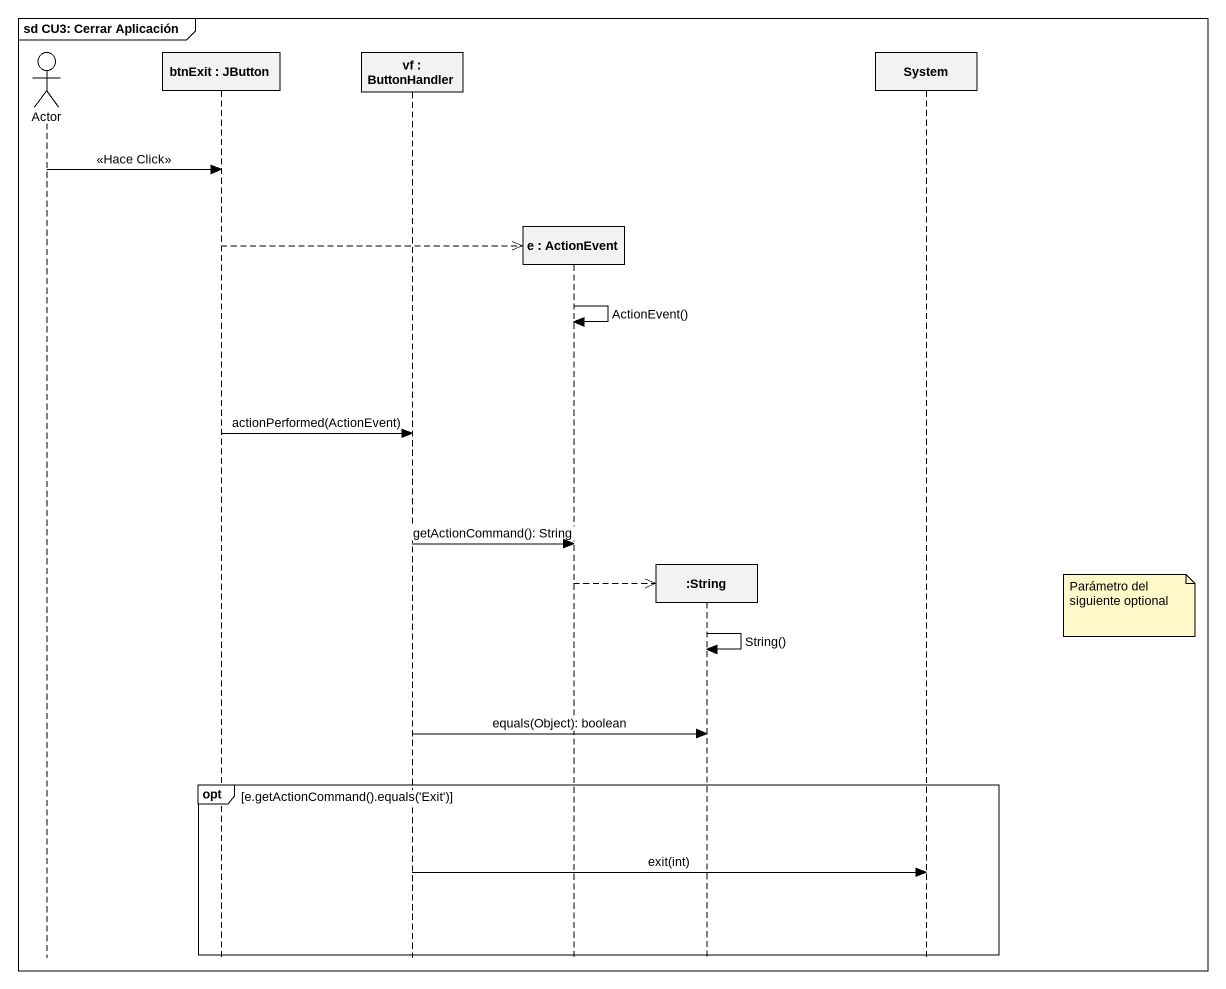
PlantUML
@startuml
mainframe sd CU3: Cerrar Aplicación
hide footbox
actor "Actor" as Actor_
participant "btnExit : JButton" as btnExit
participant "vf : ButtonHandler" as vf
participant "e : ActionEvent" as e
participant ":String" as String
participant System

Actor_ -> btnExit : <<Hace Click>>
btnExit -->> e **
e -> e : ActionEvent()
btnExit -> vf : actionPerformed(ActionEvent)
vf -> e : getActionCommand(): String
e -->> String **
note right of System : Parámetro del siguiente optional
String -> String : String()
vf -> String : equals(Object): boolean
opt e.getActionCommand().equals('Exit')
  vf -> System : exit(int)
end
@enduml
